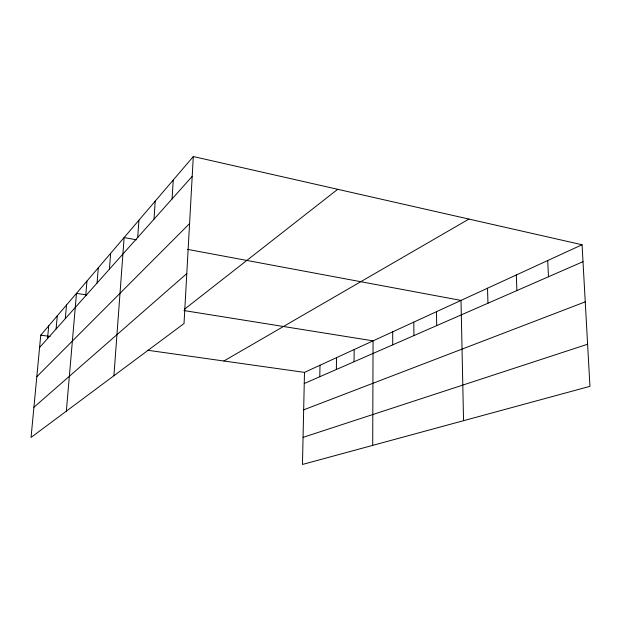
<?xml version="1.0" encoding="UTF-8"?>
<svg xmlns="http://www.w3.org/2000/svg" width="621" height="621" viewBox="0 0 621 621"><rect width="100%" height="100%" fill="white"/><g stroke="black" fill="none" stroke-linecap="round" stroke-linejoin="round"><path stroke-width="0.93" d="M372.709 445.373L373.058 340.851L183.948 310.547M354.063 361.748L354.164 349.538M336.357 369.487L336.52 357.657M319.792 376.73L319.994 365.249M582.063 244.744L304.492 372.383L302.466 464.461L589.95 386.34L582.063 244.744L193.302 156.539L40.753 335.161L31.05 437.425L184.018 323.541L193.302 156.539M172.079 198.914L173.236 180.036M154.016 219.166L155.203 201.15M137.707 237.463L138.918 220.222M113.915 375.736L124.13 237.532L136.356 239.822M109.412 269.188L110.639 253.329M97.07 283.036L98.297 267.783M85.721 295.767L86.948 281.072M66.346 411.149L76.484 293.329L86.793 294.983M65.306 318.658L66.517 304.996M56.092 328.99L57.295 315.794M47.545 338.577L48.725 325.823M39.581 347.504L192.2 176.356M36.81 376.699L189.568 223.583M33.914 407.267L186.789 273.605M184.476 309.235L337.708 189.304M223.87 361.003L468.925 219.073M304.251 383.522L583.003 261.666M303.669 409.844L585.246 301.86M303.064 437.363L587.606 344.244M40.753 335.161L50.177 336.489M147.821 350.275L304.492 372.383M187.379 249.339L461.007 300.417L463.545 420.689M547.714 260.541L548.459 276.764M516.323 274.971L516.897 290.566M487.524 288.222L487.951 303.219M436.501 311.68L436.703 325.621M413.803 322.12L413.912 335.588M392.705 331.816L392.736 344.841"/></g></svg>
